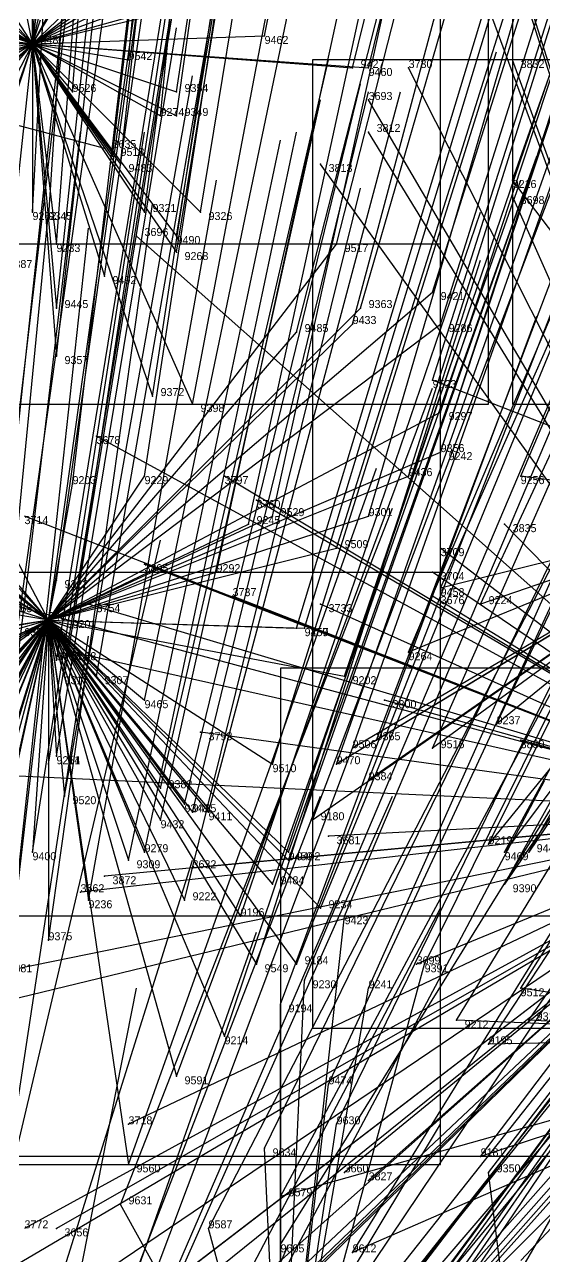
# Model space of a CAD drawing. Extents: x -0.5 to 0.59, y -0.5 to 0.59.
# Drawn here: x 0.017 to 0.082, y 0.0875 to 0.2414 of the extents above; entities that cross this region are included whole.
import ezdxf

# ---------------------------------------------------------------- set-up
doc = ezdxf.new("R2010")
doc.units = 0
for name, color, linetype in [('Clients', 3, 'CONTINUOUS'), ('Facilities', 3, 'CONTINUOUS'), ('Facilities_lines', 3, 'CONTINUOUS'), ('Min_max_boxes', 1, 'CONTINUOUS'), ('Normals', 1, 'CONTINUOUS'), ('Source_points', 5, 'CONTINUOUS'), ('Text', 3, 'CONTINUOUS')]:
    doc.layers.add(name, color=color, linetype=linetype)

msp = doc.modelspace()

# ---------------------------------------------------------------- linework, layer by layer
at = {"layer": 'Clients', "color": 5}
for p in [(0.047, 0.24, -0.611), (0.03, 0.237, -0.598), (0.058, 0.236, -0.608), (0.06, 0.236, -0.608), (0.065, 0.236, -1.25), (0.078, 0.237, -1.25), (0.023, 0.233, -0.585), (0.036, 0.233, -0.59), (0.06, 0.232, -1.25), (0.034, 0.23, -0.582), (0.036, 0.23, -0.582), (0.06, 0.228, -1.25), (0.027, 0.226, -1.25), (0.028, 0.225, -0.568), (0.029, 0.224, -0.564), (0.054, 0.224, -1.25), (0.078, 0.222, -0.588), (0.078, 0.22, -1.25), (0.018, 0.218, -0.546), (0.032, 0.218, -0.551), (0.039, 0.218, -0.553), (0.02, 0.217, -0.545), (0.021, 0.214, -0.537), (0.031, 0.215, -1.25), (0.036, 0.215, -0.544), (0.056, 0.214, -0.553), (0.036, 0.213, -0.539), (0.027, 0.21, -0.529), (0.068, 0.208, -0.546), (0.021, 0.206, -0.519), (0.059, 0.206, -0.537), (0.058, 0.204, -0.53), (0.069, 0.204, -0.538), (0.051, 0.203, -0.524), (0.021, 0.2, -0.502), (0.068, 0.197, -0.52), (0.033, 0.195, -0.495), (0.038, 0.194, -0.493), (0.069, 0.193, -0.512), (0.026, 0.19, -1.25), (0.069, 0.188, -0.5), (0.069, 0.188, -0.501), (0.032, 0.185, -0.469), (0.042, 0.185, -1.25), (0.065, 0.185, -0.491), (0.079, 0.185, -0.501), (0.023, 0.184, -0.464), (0.046, 0.182, -1.25), (0.045, 0.179, -0.462), (0.048, 0.18, -0.467), (0.06, 0.18, -0.475), (0.077, 0.179, -1.25), (0.056, 0.176, -0.463), (0.069, 0.176, -1.25), (0.032, 0.174, -1.25), (0.041, 0.173, -0.445), (0.068, 0.173, -1.25), (0.021, 0.172, -0.432), (0.069, 0.171, -0.46), (0.043, 0.17, -1.25), (0.068, 0.17, -1.25), (0.025, 0.169, -1.25), (0.054, 0.169, -1.25), (0.074, 0.169, -0.462), (0.023, 0.166, -0.42), (0.051, 0.166, -0.434), (0.052, 0.166, -0.434), (0.021, 0.162, -0.409), (0.023, 0.163, -1.25), (0.065, 0.163, -0.438), (0.022, 0.16, -0.403), (0.026, 0.16, -0.405), (0.057, 0.16, -0.424), (0.032, 0.157, -0.4), (0.062, 0.157, -1.25), (0.076, 0.154, -0.43), (0.039, 0.153, -1.25), (0.058, 0.151, -0.404), (0.061, 0.152, -0.41), (0.068, 0.151, -0.415), (0.079, 0.152, -1.25), (0.021, 0.15, -0.378), (0.02, 0.149, -0.376), (0.048, 0.149, -0.391), (0.056, 0.149, -0.398), (0.06, 0.147, -0.398), (0.022, 0.145, -0.366), (0.034, 0.146, -0.376), (0.037, 0.144, -0.371), (0.034, 0.142, -0.364), (0.038, 0.143, -0.37), (0.04, 0.143, -0.37), (0.053, 0.142, -0.38), (0.055, 0.14, -1.25), (0.075, 0.139, -0.395), (0.018, 0.138, -0.347), (0.03, 0.137, -0.35), (0.032, 0.138, -0.354), (0.05, 0.138, -0.366), (0.05, 0.137, -0.365), (0.077, 0.138, -0.394), (0.08, 0.138, -0.399), (0.038, 0.136, -1.25), (0.027, 0.135, -1.25), (0.048, 0.134, -0.357), (0.077, 0.134, -0.386), (0.024, 0.133, -1.25), (0.025, 0.132, -0.334), (0.037, 0.132, -0.343), (0.054, 0.131, -0.356), (0.044, 0.13, -0.344), (0.057, 0.13, -0.354), (0.02, 0.127, -0.322), (0.046, 0.124, -0.331), (0.051, 0.124, -0.337), (0.066, 0.124, -1.25), (0.067, 0.124, -0.351), (0.052, 0.122, -0.331), (0.06, 0.121, -0.339), (0.079, 0.121, -0.36), (0.049, 0.119, -0.321), (0.071, 0.117, -0.342), (0.08, 0.117, -0.355), (0.042, 0.115, -0.305), (0.075, 0.114, -0.342), (0.036, 0.11, -0.289), (0.055, 0.109, -0.306), (0.03, 0.104, -1.25), (0.056, 0.104, -0.296), (0.047, 0.101, -0.278), (0.03, 0.099, -0.259), (0.074, 0.1, -0.311), (0.057, 0.098, -1.25), (0.06, 0.097, -1.25), (0.075, 0.098, -0.309), (0.029, 0.094, -0.246), (0.049, 0.095, -0.268), (0.021, 0.091, -1.25), (0.04, 0.091, -0.249), (0.049, 0.089, -0.253), (0.058, 0.088, -0.264)]:
    msp.add_point(p, dxfattribs=at)
at = {"layer": 'Facilities', "color": 3}
for p in [(0.018, 0.239, -0.6), (0.02, 0.167, -0.421)]:
    msp.add_point(p, dxfattribs=at)
at = {"layer": 'Facilities_lines', "color": 3}
for p, q in [((0.018, 0.239, -0.6), (-0.009, 0.281, -0.703)), ((0.018, 0.239, -0.6), (0.075, 0.278, -0.72)), ((0.018, 0.239, -0.6), (-0.012, 0.272, -0.68)), ((0.018, 0.239, -0.6), (0.071, 0.27, -0.699)), ((0.018, 0.239, -0.6), (-0.015, 0.269, -0.673)), ((0.018, 0.239, -0.6), (0.045, 0.265, -0.671)), ((0.018, 0.239, -0.6), (0.032, 0.262, -0.66)), ((0.018, 0.239, -0.6), (0.021, 0.261, -0.655)), ((0.018, 0.239, -0.6), (-0.022, 0.26, -0.653)), ((0.018, 0.239, -0.6), (-0.013, 0.259, -0.648)), ((0.018, 0.239, -0.6), (0.023, 0.26, -0.653)), ((0.018, 0.239, -0.6), (0.045, 0.26, -0.661)), ((0.018, 0.239, -0.6), (0.029, 0.259, -0.65)), ((-0.095, 0.258, -1.25), (0.027, 0.226, -1.25)), ((0.018, 0.239, -0.6), (-0.01, 0.257, -0.643)), ((0.112, 0.143, -1.25), (0.076, 0.256, -1.25)), ((0.018, 0.239, -0.6), (-0.008, 0.255, -0.637)), ((0.112, 0.143, -1.25), (0.077, 0.254, -1.25)), ((0.018, 0.239, -0.6), (-0.018, 0.251, -0.628)), ((0.018, 0.239, -0.6), (-0.007, 0.252, -0.63)), ((0.018, 0.239, -0.6), (-0.006, 0.25, -0.624)), ((0.018, 0.239, -0.6), (0.048, 0.25, -0.636)), ((0.018, 0.239, -0.6), (0.039, 0.249, -0.629)), ((0.112, 0.143, -1.25), (0.073, 0.249, -1.25)), ((0.018, 0.239, -0.6), (0.018, 0.247, -0.62)), ((0.018, 0.239, -0.6), (-0.002, 0.246, -0.614)), ((0.018, 0.239, -0.6), (0.017, 0.244, -0.612)), ((0.018, 0.239, -0.6), (0.039, 0.244, -0.618)), ((0.018, 0.239, -0.6), (0.036, 0.244, -0.616)), ((0.018, 0.239, -0.6), (-0.01, 0.242, -0.605)), ((0.018, 0.239, -0.6), (0.019, 0.242, -0.608)), ((0.018, 0.239, -0.6), (-0.02, 0.222, -0.558)), ((0.018, 0.239, -0.6), (-0.019, 0.233, -0.585)), ((0.018, 0.239, -0.6), (-0.013, 0.203, -0.507)), ((0.018, 0.239, -0.6), (-0.01, 0.211, -0.529)), ((0.018, 0.239, -0.6), (-0.008, 0.216, -0.541)), ((0.018, 0.239, -0.6), (-0.003, 0.232, -0.58)), ((0.018, 0.239, -0.6), (-0.003, 0.226, -0.566)), ((0.018, 0.239, -0.6), (0.002, 0.239, -0.597)), ((0.018, 0.239, -0.6), (0.003, 0.21, -0.526)), ((0.018, 0.239, -0.6), (0.003, 0.197, -0.492)), ((0.018, 0.239, -0.6), (0.005, 0.2, -0.501)), ((0.018, 0.239, -0.6), (0.015, 0.211, -0.53)), ((0.018, 0.239, -0.6), (0.047, 0.24, -0.611)), ((0.018, 0.239, -0.6), (0.021, 0.214, -0.537)), ((0.018, 0.239, -0.6), (0.018, 0.218, -0.546)), ((0.018, 0.239, -0.6), (0.034, 0.23, -0.582)), ((0.018, 0.239, -0.6), (0.032, 0.218, -0.551)), ((0.018, 0.239, -0.6), (0.02, 0.217, -0.545)), ((0.018, 0.239, -0.6), (0.036, 0.233, -0.59)), ((0.018, 0.239, -0.6), (0.021, 0.206, -0.519)), ((0.018, 0.239, -0.6), (0.058, 0.236, -0.608)), ((0.018, 0.239, -0.6), (0.06, 0.236, -0.608)), ((0.018, 0.239, -0.6), (0.036, 0.23, -0.582)), ((0.018, 0.239, -0.6), (0.021, 0.2, -0.502)), ((0.018, 0.239, -0.6), (0.036, 0.213, -0.539)), ((0.018, 0.239, -0.6), (0.039, 0.218, -0.553)), ((0.018, 0.239, -0.6), (0.033, 0.195, -0.495)), ((0.018, 0.239, -0.6), (0.038, 0.194, -0.493)), ((0.018, 0.239, -0.6), (0.029, 0.224, -0.564)), ((0.018, 0.239, -0.6), (0.036, 0.215, -0.544)), ((0.018, 0.239, -0.6), (0.027, 0.21, -0.529)), ((0.018, 0.239, -0.6), (0.028, 0.225, -0.568)), ((0.018, 0.239, -0.6), (0.023, 0.233, -0.585)), ((0.018, 0.239, -0.6), (0.03, 0.237, -0.598)), ((0.112, 0.143, -1.25), (0.065, 0.236, -1.25)), ((0.112, 0.143, -1.25), (0.078, 0.237, -1.25)), ((0.112, 0.143, -1.25), (0.06, 0.232, -1.25)), ((0.112, 0.143, -1.25), (0.06, 0.228, -1.25)), ((0.112, 0.143, -1.25), (0.054, 0.224, -1.25)), ((0.109, 0.181, -0.527), (0.078, 0.222, -0.588)), ((0.112, 0.143, -1.25), (0.078, 0.22, -1.25)), ((0.02, 0.167, -0.421), (0.056, 0.214, -0.553)), ((0.112, 0.143, -1.25), (0.031, 0.215, -1.25)), ((0.02, 0.167, -0.421), (0.068, 0.208, -0.546)), ((0.02, 0.167, -0.421), (0.059, 0.206, -0.537)), ((0.02, 0.167, -0.421), (0.069, 0.204, -0.538)), ((0.02, 0.167, -0.421), (0.058, 0.204, -0.53)), ((0.02, 0.167, -0.421), (0.051, 0.203, -0.524)), ((0.02, 0.167, -0.421), (0.002, 0.201, -0.503)), ((0.109, 0.181, -0.527), (0.068, 0.197, -0.52)), ((0.02, 0.167, -0.421), (-0.006, 0.195, -0.488)), ((0.02, 0.167, -0.421), (-0.003, 0.194, -0.484)), ((0.02, 0.167, -0.421), (0.069, 0.193, -0.512)), ((0.02, 0.167, -0.421), (-0.01, 0.19, -0.475)), ((0.02, 0.167, -0.421), (-0.007, 0.19, -0.476)), ((0.112, 0.143, -1.25), (0.026, 0.19, -1.25)), ((0.02, 0.167, -0.421), (0.069, 0.188, -0.5)), ((0.02, 0.167, -0.421), (0.069, 0.188, -0.501)), ((0.02, 0.167, -0.421), (-0.011, 0.186, -0.467)), ((0.02, 0.167, -0.421), (0.032, 0.185, -0.469)), ((0.02, 0.167, -0.421), (0.065, 0.185, -0.491)), ((0.112, 0.143, -1.25), (0.042, 0.185, -1.25)), ((0.109, 0.181, -0.527), (0.079, 0.185, -0.501)), ((0.02, 0.167, -0.421), (0.023, 0.184, -0.464)), ((0.112, 0.143, -1.25), (0.046, 0.182, -1.25)), ((0.02, 0.167, -0.421), (-0.004, 0.181, -0.453)), ((0.02, 0.167, -0.421), (0.003, 0.181, -0.454)), ((0.109, 0.181, -0.527), (0.053, 0.142, -0.38)), ((0.109, 0.181, -0.527), (0.056, 0.149, -0.398)), ((0.109, 0.181, -0.527), (0.058, 0.151, -0.404)), ((0.109, 0.181, -0.527), (0.06, 0.147, -0.398)), ((0.109, 0.181, -0.527), (0.061, 0.152, -0.41)), ((0.109, 0.181, -0.527), (0.065, 0.163, -0.438)), ((0.109, 0.181, -0.527), (0.068, 0.151, -0.415)), ((0.109, 0.181, -0.527), (0.069, 0.171, -0.46)), ((0.109, 0.181, -0.527), (0.074, 0.169, -0.462)), ((0.109, 0.181, -0.527), (0.075, 0.139, -0.395)), ((0.109, 0.181, -0.527), (0.076, 0.154, -0.43)), ((0.109, 0.181, -0.527), (0.077, 0.134, -0.386)), ((0.109, 0.181, -0.527), (0.077, 0.138, -0.394)), ((0.109, 0.181, -0.527), (0.08, 0.138, -0.399)), ((0.112, 0.143, -1.25), (0.017, 0.18, -1.25)), ((0.02, 0.167, -0.421), (0.06, 0.18, -0.475)), ((0.02, 0.167, -0.421), (0.048, 0.18, -0.467)), ((0.02, 0.167, -0.421), (0.045, 0.179, -0.462)), ((0.112, 0.143, -1.25), (0.077, 0.179, -1.25)), ((0.02, 0.167, -0.421), (0.056, 0.176, -0.463)), ((0.112, 0.143, -1.25), (0.069, 0.176, -1.25)), ((0.02, 0.167, -0.421), (-0.006, 0.175, -0.437)), ((0.112, 0.143, -1.25), (0.032, 0.174, -1.25)), ((0.02, 0.167, -0.421), (0.041, 0.173, -0.445)), ((0.112, 0.143, -1.25), (0.068, 0.173, -1.25)), ((0.02, 0.167, -0.421), (0.021, 0.172, -0.432)), ((0.02, 0.167, -0.421), (0.002, 0.17, -0.424)), ((0.112, 0.143, -1.25), (0.043, 0.17, -1.25)), ((0.112, 0.143, -1.25), (0.068, 0.17, -1.25)), ((0.112, 0.143, -1.25), (0.015, 0.169, -1.25)), ((0.112, 0.143, -1.25), (0.025, 0.169, -1.25)), ((0.112, 0.143, -1.25), (0.054, 0.169, -1.25)), ((0.02, 0.167, -0.421), (-0.016, 0.131, -0.329)), ((0.02, 0.167, -0.421), (-0.015, 0.132, -0.333)), ((0.02, 0.167, -0.421), (-0.014, 0.123, -0.309)), ((0.02, 0.167, -0.421), (-0.012, 0.149, -0.374)), ((0.02, 0.167, -0.421), (-0.011, 0.132, -0.331)), ((0.02, 0.167, -0.421), (-0.008, 0.137, -0.344)), ((0.02, 0.167, -0.421), (-0.006, 0.12, -0.3)), ((0.02, 0.167, -0.421), (-0.005, 0.155, -0.387)), ((0.02, 0.167, -0.421), (-0.005, 0.151, -0.377)), ((0.02, 0.167, -0.421), (-0.002, 0.136, -0.341)), ((0.02, 0.167, -0.421), (-0.002, 0.121, -0.303)), ((0.02, 0.167, -0.421), (0.001, 0.107, -0.268)), ((0.02, 0.167, -0.421), (0.002, 0.154, -0.384)), ((0.02, 0.167, -0.421), (0.002, 0.108, -0.27)), ((0.02, 0.167, -0.421), (0.003, 0.126, -0.315)), ((0.02, 0.167, -0.421), (0.003, 0.164, -0.411)), ((0.02, 0.167, -0.421), (0.004, 0.143, -0.357)), ((0.02, 0.167, -0.421), (0.005, 0.151, -0.379)), ((0.02, 0.167, -0.421), (0.006, 0.14, -0.351)), ((0.02, 0.167, -0.421), (0.006, 0.115, -0.288)), ((0.02, 0.167, -0.421), (0.007, 0.165, -0.412)), ((0.02, 0.167, -0.421), (0.008, 0.155, -0.387)), ((0.02, 0.167, -0.421), (0.008, 0.113, -0.283)), ((0.02, 0.167, -0.421), (0.009, 0.14, -0.35)), ((0.02, 0.167, -0.421), (0.011, 0.126, -0.316)), ((0.02, 0.167, -0.421), (0.012, 0.152, -0.382)), ((0.02, 0.167, -0.421), (0.013, 0.165, -0.414)), ((0.02, 0.167, -0.421), (0.013, 0.136, -0.342)), ((0.02, 0.167, -0.421), (0.015, 0.124, -0.311)), ((0.02, 0.167, -0.421), (0.016, 0.165, -0.415)), ((0.02, 0.167, -0.421), (0.018, 0.138, -0.347)), ((0.02, 0.167, -0.421), (0.051, 0.124, -0.337)), ((0.02, 0.167, -0.421), (0.044, 0.13, -0.344)), ((0.02, 0.167, -0.421), (0.057, 0.16, -0.424)), ((0.02, 0.167, -0.421), (0.02, 0.149, -0.376)), ((0.02, 0.167, -0.421), (0.042, 0.115, -0.305)), ((0.02, 0.167, -0.421), (0.037, 0.132, -0.343)), ((0.02, 0.167, -0.421), (0.054, 0.131, -0.356)), ((0.02, 0.167, -0.421), (0.025, 0.132, -0.334)), ((0.02, 0.167, -0.421), (0.021, 0.15, -0.378)), ((0.02, 0.167, -0.421), (0.051, 0.166, -0.434)), ((0.02, 0.167, -0.421), (0.032, 0.138, -0.354)), ((0.02, 0.167, -0.421), (0.023, 0.166, -0.42)), ((0.02, 0.167, -0.421), (0.03, 0.137, -0.35)), ((0.02, 0.167, -0.421), (0.022, 0.16, -0.403)), ((0.02, 0.167, -0.421), (0.037, 0.144, -0.371)), ((0.02, 0.167, -0.421), (0.02, 0.127, -0.322)), ((0.02, 0.167, -0.421), (0.034, 0.146, -0.376)), ((0.02, 0.167, -0.421), (0.05, 0.138, -0.366)), ((0.02, 0.167, -0.421), (0.04, 0.143, -0.37)), ((0.02, 0.167, -0.421), (0.038, 0.143, -0.37)), ((0.02, 0.167, -0.421), (0.034, 0.142, -0.364)), ((0.02, 0.167, -0.421), (0.026, 0.16, -0.405)), ((0.02, 0.167, -0.421), (0.05, 0.137, -0.365)), ((0.02, 0.167, -0.421), (0.052, 0.166, -0.434)), ((0.02, 0.167, -0.421), (0.032, 0.157, -0.4)), ((0.02, 0.167, -0.421), (0.021, 0.162, -0.409)), ((0.02, 0.167, -0.421), (0.048, 0.134, -0.357)), ((0.02, 0.167, -0.421), (0.048, 0.149, -0.391)), ((0.02, 0.167, -0.421), (0.022, 0.145, -0.366)), ((0.02, 0.167, -0.421), (0.046, 0.124, -0.331)), ((0.02, 0.167, -0.421), (0.03, 0.099, -0.259)), ((0.02, 0.167, -0.421), (0.036, 0.11, -0.289)), ((0.112, 0.143, -1.25), (0.023, 0.163, -1.25)), ((0.112, 0.143, -1.25), (0.062, 0.157, -1.25)), ((0.112, 0.143, -1.25), (0.039, 0.153, -1.25)), ((0.112, 0.143, -1.25), (0.079, 0.152, -1.25)), ((0.112, 0.143, -1.25), (0.006, 0.148, -1.25)), ((0.112, 0.143, -1.25), (0, 0.077, -1.25)), ((0.112, 0.143, -1.25), (0.001, 0.068, -1.25)), ((0.112, 0.143, -1.25), (0.002, 0.037, -1.25)), ((0.112, 0.143, -1.25), (0.009, 0.122, -1.25)), ((0.112, 0.143, -1.25), (0.013, 0.055, -1.25)), ((0.112, 0.143, -1.25), (0.013, 0.119, -1.25)), ((0.112, 0.143, -1.25), (0.017, 0.091, -1.25)), ((0.112, 0.143, -1.25), (0.021, 0.091, -1.25)), ((0.112, 0.143, -1.25), (0.022, 0.074, -1.25)), ((0.112, 0.143, -1.25), (0.024, 0.133, -1.25)), ((0.112, 0.143, -1.25), (0.025, 0.058, -1.25)), ((0.112, 0.143, -1.25), (0.025, 0.061, -1.25)), ((0.112, 0.143, -1.25), (0.026, 0.027, -1.25)), ((0.112, 0.143, -1.25), (0.027, 0.135, -1.25)), ((0.112, 0.143, -1.25), (0.03, 0.104, -1.25)), ((0.112, 0.143, -1.25), (0.035, 0.084, -1.25)), ((0.112, 0.143, -1.25), (0.037, 0.037, -1.25)), ((0.112, 0.143, -1.25), (0.037, 0.035, -1.25)), ((0.112, 0.143, -1.25), (0.038, 0.136, -1.25)), ((0.112, 0.143, -1.25), (0.038, 0.051, -1.25)), ((0.112, 0.143, -1.25), (0.039, 0.035, -1.25)), ((0.112, 0.143, -1.25), (0.04, 0.085, -1.25)), ((0.112, 0.143, -1.25), (0.042, 0.075, -1.25)), ((0.112, 0.143, -1.25), (0.044, 0.051, -1.25)), ((0.112, 0.143, -1.25), (0.055, 0.14, -1.25)), ((0.112, 0.143, -1.25), (0.057, 0.098, -1.25)), ((0.112, 0.143, -1.25), (0.06, 0.097, -1.25)), ((0.112, 0.143, -1.25), (0.061, 0.073, -1.25)), ((0.112, 0.143, -1.25), (0.063, 0.058, -1.25)), ((0.112, 0.143, -1.25), (0.066, 0.124, -1.25)), ((0.049, 0.058, -0.189), (0.057, 0.13, -0.354)), ((0.049, 0.058, -0.189), (0.067, 0.124, -0.351)), ((0.049, 0.058, -0.189), (0.052, 0.122, -0.331)), ((0.049, 0.058, -0.189), (0.06, 0.121, -0.339)), ((0.12, 0.115, -0.415), (0.079, 0.121, -0.36)), ((0.049, 0.058, -0.189), (0.049, 0.119, -0.321)), ((0.12, 0.115, -0.415), (0.071, 0.117, -0.342)), ((0.12, 0.115, -0.415), (0.08, 0.117, -0.355)), ((0.12, 0.115, -0.415), (0.049, 0.095, -0.268)), ((0.12, 0.115, -0.415), (0.058, 0.088, -0.264)), ((0.12, 0.115, -0.415), (0.074, 0.1, -0.311)), ((0.12, 0.115, -0.415), (0.075, 0.114, -0.342)), ((0.049, 0.058, -0.189), (0.055, 0.109, -0.306)), ((0.049, 0.058, -0.189), (0.056, 0.104, -0.296)), ((0.049, 0.058, -0.189), (0.047, 0.101, -0.278)), ((0.081, 0.05, -0.238), (0.075, 0.098, -0.309)), ((0.049, 0.058, -0.189), (0.029, 0.094, -0.246)), ((0.049, 0.058, -0.189), (0.04, 0.091, -0.249)), ((0.049, 0.058, -0.189), (0.049, 0.089, -0.253))]:
    msp.add_line(p, q, dxfattribs=at)
at = {"layer": 'Min_max_boxes', "color": 1}
for p, q in [((0.069, 0.173, -1.25), (0.069, 0.369, -1.25)), ((0.069, 0.173, -1.25), (0.069, 0.369, -1.25)), ((0.078, 0.302, -0.852), (0.078, 0.194, -0.852)), ((0.078, 0.302, -0.586), (0.078, 0.194, -0.586)), ((0.075, 0.194, -0.72), (0.075, 0.281, -0.72)), ((0.075, 0.194, -0.492), (0.075, 0.281, -0.492)), ((0.157, 0.237, -0.673), (0.053, 0.237, -0.673)), ((0.053, 0.237, -0.673), (0.053, 0.116, -0.673)), ((0.157, 0.237, -0.38), (0.053, 0.237, -0.38)), ((0.053, 0.237, -0.38), (0.053, 0.116, -0.38)), ((0.053, 0.237, -0.673), (0.053, 0.237, -0.38)), ((0.069, 0.214, -0.553), (-0.016, 0.214, -0.553)), ((0.069, 0.214, -0.259), (-0.016, 0.214, -0.259)), ((0.069, 0.099, -0.553), (0.069, 0.214, -0.553)), ((0.069, 0.099, -0.259), (0.069, 0.214, -0.259)), ((0.069, 0.214, -0.553), (0.069, 0.214, -0.259)), ((-0.022, 0.194, -0.72), (0.075, 0.194, -0.72)), ((-0.022, 0.194, -0.492), (0.075, 0.194, -0.492)), ((0.075, 0.194, -0.72), (0.075, 0.194, -0.492)), ((0.078, 0.194, -0.852), (0.199, 0.194, -0.852)), ((0.078, 0.194, -0.586), (0.199, 0.194, -0.586)), ((0.078, 0.194, -0.852), (0.078, 0.194, -0.586)), ((-0.207, 0.173, -1.25), (0.069, 0.173, -1.25)), ((-0.207, 0.173, -1.25), (0.069, 0.173, -1.25)), ((0.069, 0.173, -1.25), (0.069, 0.173, -1.25)), ((0.168, 0.161, -0.56), (0.049, 0.161, -0.56)), ((0.049, 0.161, -0.56), (0.049, 0.067, -0.56)), ((0.168, 0.161, -0.264), (0.049, 0.161, -0.264)), ((0.049, 0.161, -0.264), (0.049, 0.067, -0.264)), ((0.049, 0.161, -0.56), (0.049, 0.161, -0.264)), ((0.109, 0.13, -0.354), (0.011, 0.13, -0.354)), ((0.109, 0.13, -0.056), (0.011, 0.13, -0.056)), ((0.053, 0.116, -0.673), (0.157, 0.116, -0.673)), ((0.053, 0.116, -0.38), (0.157, 0.116, -0.38)), ((0.053, 0.116, -0.673), (0.053, 0.116, -0.38)), ((-0.016, 0.099, -0.553), (0.069, 0.099, -0.553)), ((-0.016, 0.099, -0.259), (0.069, 0.099, -0.259)), ((0.142, 0.1, -0.4), (0.015, 0.1, -0.4)), ((0.142, 0.1, -0.107), (0.015, 0.1, -0.107)), ((0.069, 0.099, -0.553), (0.069, 0.099, -0.259))]:
    msp.add_line(p, q, dxfattribs=at)
at = {"layer": 'Normals', "color": 1}
for p, q in [((0.018, 0.239, -0.6), (0.024, 0.332, -0.563)), ((0.047, 0.24, -0.611), (0.065, 0.331, -0.574)), ((0.03, 0.237, -0.598), (0.039, 0.33, -0.561)), ((0.058, 0.236, -0.608), (0.08, 0.327, -0.571)), ((0.023, 0.233, -0.585), (0.03, 0.325, -0.548)), ((0.036, 0.233, -0.59), (0.05, 0.325, -0.553)), ((0.06, 0.236, -0.608), (0.082, 0.326, -0.57)), ((0.034, 0.23, -0.582), (0.043, 0.323, -0.545)), ((0.036, 0.23, -0.582), (0.049, 0.322, -0.546)), ((0.028, 0.225, -0.568), (0.039, 0.317, -0.531)), ((0.029, 0.224, -0.564), (0.039, 0.315, -0.526)), ((0.018, 0.218, -0.546), (0.023, 0.31, -0.508)), ((0.032, 0.218, -0.551), (0.044, 0.31, -0.514)), ((0.078, 0.222, -0.588), (0.109, 0.31, -0.551)), ((0.02, 0.217, -0.545), (0.026, 0.309, -0.507)), ((0.039, 0.218, -0.553), (0.054, 0.309, -0.515)), ((0.021, 0.214, -0.537), (0.028, 0.306, -0.499)), ((0.036, 0.215, -0.544), (0.051, 0.306, -0.506)), ((0.036, 0.213, -0.539), (0.051, 0.304, -0.501)), ((0.056, 0.214, -0.553), (0.079, 0.304, -0.516)), ((0.027, 0.21, -0.529), (0.04, 0.301, -0.491)), ((0.021, 0.206, -0.519), (0.031, 0.299, -0.481)), ((0.059, 0.206, -0.537), (0.085, 0.296, -0.5)), ((0.068, 0.208, -0.546), (0.096, 0.297, -0.51)), ((0.058, 0.204, -0.53), (0.082, 0.294, -0.493)), ((0.051, 0.203, -0.524), (0.074, 0.293, -0.487)), ((0.069, 0.204, -0.538), (0.097, 0.293, -0.502)), ((0.021, 0.2, -0.502), (0.031, 0.292, -0.464)), ((0.033, 0.195, -0.495), (0.047, 0.286, -0.457)), ((0.068, 0.197, -0.52), (0.096, 0.285, -0.483)), ((0.038, 0.194, -0.493), (0.055, 0.284, -0.455)), ((0.069, 0.193, -0.512), (0.098, 0.281, -0.475)), ((0.023, 0.184, -0.464), (0.034, 0.277, -0.428)), ((0.032, 0.185, -0.469), (0.046, 0.277, -0.432)), ((0.069, 0.188, -0.501), (0.098, 0.277, -0.464)), ((0.069, 0.188, -0.5), (0.098, 0.276, -0.463)), ((0.065, 0.185, -0.491), (0.093, 0.274, -0.454)), ((0.045, 0.179, -0.462), (0.065, 0.271, -0.427)), ((0.048, 0.18, -0.467), (0.068, 0.271, -0.431)), ((0.079, 0.185, -0.501), (0.115, 0.27, -0.464)), ((0.06, 0.18, -0.475), (0.086, 0.269, -0.438)), ((0.041, 0.173, -0.445), (0.061, 0.265, -0.409)), ((0.056, 0.176, -0.463), (0.084, 0.265, -0.425)), ((0.021, 0.172, -0.432), (0.034, 0.264, -0.396)), ((0.02, 0.167, -0.421), (0.033, 0.259, -0.384)), ((0.013, 0.165, -0.414), (0.024, 0.258, -0.378)), ((0.016, 0.165, -0.415), (0.029, 0.258, -0.379)), ((0.023, 0.166, -0.42), (0.037, 0.258, -0.383)), ((0.021, 0.162, -0.409), (0.036, 0.254, -0.373)), ((0.051, 0.166, -0.434), (0.078, 0.255, -0.397)), ((0.052, 0.166, -0.434), (0.079, 0.255, -0.397)), ((0.069, 0.171, -0.46), (0.106, 0.255, -0.422)), ((0.074, 0.169, -0.462), (0.113, 0.253, -0.423)), ((0.022, 0.16, -0.403), (0.037, 0.252, -0.367)), ((0.026, 0.16, -0.405), (0.042, 0.252, -0.369)), ((0.032, 0.157, -0.4), (0.051, 0.248, -0.363)), ((0.057, 0.16, -0.424), (0.087, 0.248, -0.387)), ((0.065, 0.163, -0.438), (0.101, 0.248, -0.401)), ((0.012, 0.152, -0.382), (0.022, 0.245, -0.345)), ((0.02, 0.149, -0.376), (0.035, 0.241, -0.339)), ((0.021, 0.15, -0.378), (0.036, 0.241, -0.341)), ((0.058, 0.151, -0.404), (0.089, 0.239, -0.368)), ((0.061, 0.152, -0.41), (0.094, 0.239, -0.372)), ((0.048, 0.149, -0.391), (0.076, 0.238, -0.355)), ((0.076, 0.154, -0.43), (0.116, 0.238, -0.394)), ((0.034, 0.146, -0.376), (0.055, 0.237, -0.34)), ((0.056, 0.149, -0.398), (0.087, 0.237, -0.362)), ((0.065, 0.236, -1.25), (0.065, 0.236, -1.15)), ((0.068, 0.151, -0.415), (0.106, 0.237, -0.379)), ((0.078, 0.237, -1.25), (0.078, 0.237, -1.15)), ((0.022, 0.145, -0.366), (0.038, 0.235, -0.327)), ((0.037, 0.144, -0.371), (0.059, 0.234, -0.334)), ((0.06, 0.147, -0.398), (0.094, 0.234, -0.361)), ((0.038, 0.143, -0.37), (0.06, 0.233, -0.333)), ((0.04, 0.143, -0.37), (0.064, 0.233, -0.334)), ((0.034, 0.142, -0.364), (0.054, 0.232, -0.327)), ((0.06, 0.232, -1.25), (0.06, 0.232, -1.15)), ((0.013, 0.136, -0.342), (0.024, 0.228, -0.303)), ((0.018, 0.138, -0.347), (0.032, 0.228, -0.307)), ((0.032, 0.138, -0.354), (0.051, 0.228, -0.315)), ((0.053, 0.142, -0.38), (0.086, 0.229, -0.343)), ((0.06, 0.228, -1.25), (0.06, 0.228, -1.15)), ((0.03, 0.137, -0.35), (0.049, 0.227, -0.311)), ((0.027, 0.226, -1.25), (0.027, 0.226, -1.15)), ((0.05, 0.138, -0.366), (0.081, 0.225, -0.329)), ((0.05, 0.137, -0.365), (0.081, 0.225, -0.328)), ((0.054, 0.224, -1.25), (0.054, 0.224, -1.15)), ((0.025, 0.132, -0.334), (0.041, 0.222, -0.295)), ((0.048, 0.134, -0.357), (0.079, 0.222, -0.319)), ((0.075, 0.139, -0.395), (0.116, 0.222, -0.358)), ((0.037, 0.132, -0.343), (0.059, 0.221, -0.303)), ((0.02, 0.127, -0.322), (0.033, 0.219, -0.283)), ((0.077, 0.138, -0.394), (0.121, 0.219, -0.358)), ((0.078, 0.22, -1.25), (0.078, 0.22, -1.15)), ((0.08, 0.138, -0.399), (0.126, 0.219, -0.363)), ((0.011, 0.126, -0.316), (0.02, 0.218, -0.278)), ((0.044, 0.13, -0.344), (0.074, 0.218, -0.306)), ((0.015, 0.124, -0.311), (0.025, 0.216, -0.274)), ((0.054, 0.131, -0.356), (0.089, 0.216, -0.316)), ((0.031, 0.215, -1.25), (0.031, 0.215, -1.15)), ((0.057, 0.13, -0.354), (0.093, 0.215, -0.317)), ((0.077, 0.134, -0.386), (0.122, 0.215, -0.348)), ((0.046, 0.124, -0.331), (0.074, 0.212, -0.292)), ((0.051, 0.124, -0.337), (0.085, 0.211, -0.299)), ((0.052, 0.122, -0.331), (0.088, 0.207, -0.293)), ((0.067, 0.124, -0.351), (0.108, 0.207, -0.313)), ((0.049, 0.119, -0.321), (0.081, 0.205, -0.282)), ((0.06, 0.121, -0.339), (0.098, 0.206, -0.301)), ((0.042, 0.115, -0.305), (0.071, 0.201, -0.265)), ((0.079, 0.121, -0.36), (0.128, 0.199, -0.322)), ((0.036, 0.11, -0.289), (0.068, 0.196, -0.249)), ((0.071, 0.117, -0.342), (0.119, 0.196, -0.304)), ((0.055, 0.109, -0.306), (0.094, 0.193, -0.267)), ((0.08, 0.117, -0.355), (0.132, 0.193, -0.316)), ((0.075, 0.114, -0.342), (0.126, 0.192, -0.305)), ((0.026, 0.19, -1.25), (0.026, 0.19, -1.15)), ((0.03, 0.099, -0.259), (0.061, 0.186, -0.219)), ((0.042, 0.185, -1.25), (0.042, 0.185, -1.15)), ((0.056, 0.104, -0.296), (0.096, 0.186, -0.256)), ((0.046, 0.182, -1.25), (0.046, 0.182, -1.15)), ((0.047, 0.101, -0.278), (0.087, 0.183, -0.238)), ((0.029, 0.094, -0.246), (0.063, 0.181, -0.21)), ((0.077, 0.179, -1.25), (0.077, 0.179, -1.15)), ((0.013, 0.088, -0.223), (0.034, 0.177, -0.182)), ((0.049, 0.095, -0.268), (0.093, 0.177, -0.231)), ((0.069, 0.176, -1.25), (0.069, 0.176, -1.15)), ((0.032, 0.174, -1.25), (0.032, 0.174, -1.15)), ((0.04, 0.091, -0.249), (0.083, 0.174, -0.212)), ((0.074, 0.1, -0.311), (0.13, 0.174, -0.274)), ((0.068, 0.173, -1.25), (0.068, 0.173, -1.15)), ((0.075, 0.098, -0.309), (0.132, 0.172, -0.273)), ((0.043, 0.17, -1.25), (0.043, 0.17, -1.15)), ((0.068, 0.17, -1.25), (0.068, 0.17, -1.15)), ((0.025, 0.169, -1.25), (0.025, 0.169, -1.15)), ((0.049, 0.089, -0.253), (0.098, 0.168, -0.217)), ((0.054, 0.169, -1.25), (0.054, 0.169, -1.15)), ((0.058, 0.088, -0.264), (0.107, 0.167, -0.226)), ((0.011, 0.073, -0.184), (0.025, 0.165, -0.148)), ((0.023, 0.163, -1.25), (0.023, 0.163, -1.15)), ((0.062, 0.157, -1.25), (0.062, 0.157, -1.15)), ((0.079, 0.087, -0.294), (0.143, 0.155, -0.258)), ((0.039, 0.153, -1.25), (0.039, 0.153, -1.15)), ((0.026, 0.066, -0.177), (0.058, 0.151, -0.136)), ((0.079, 0.152, -1.25), (0.079, 0.152, -1.15)), ((0.039, 0.066, -0.19), (0.082, 0.147, -0.151)), ((0.021, 0.06, -0.16), (0.054, 0.145, -0.118)), ((0.026, 0.062, -0.168), (0.063, 0.145, -0.126)), ((0.07, 0.08, -0.265), (0.136, 0.146, -0.229)), ((0.051, 0.067, -0.21), (0.108, 0.139, -0.171)), ((0.054, 0.069, -0.22), (0.114, 0.139, -0.181)), ((0.055, 0.14, -1.25), (0.055, 0.14, -1.15)), ((0.011, 0.051, -0.131), (0.038, 0.137, -0.087)), ((0.048, 0.066, -0.204), (0.105, 0.138, -0.165)), ((0.038, 0.136, -1.25), (0.038, 0.136, -1.15)), ((0.027, 0.135, -1.25), (0.027, 0.135, -1.15)), ((0.042, 0.059, -0.181), (0.093, 0.135, -0.142)), ((0.054, 0.065, -0.211), (0.115, 0.134, -0.172)), ((0.024, 0.133, -1.25), (0.024, 0.133, -1.15)), ((0.02, 0.049, -0.132), (0.056, 0.132, -0.089)), ((0.028, 0.053, -0.15), (0.069, 0.131, -0.103)), ((0.015, 0.04, -0.107), (0.046, 0.128, -0.071)), ((0.049, 0.058, -0.189), (0.11, 0.127, -0.151)), ((0.042, 0.054, -0.172), (0.097, 0.126, -0.129)), ((0.049, 0.057, -0.186), (0.11, 0.126, -0.149)), ((0.066, 0.124, -1.25), (0.066, 0.124, -1.15)), ((0.013, 0.03, -0.083), (0.031, 0.121, -0.043)), ((0.036, 0.044, -0.141), (0.092, 0.112, -0.095)), ((0.034, 0.04, -0.13), (0.094, 0.107, -0.087)), ((0.022, 0.026, -0.085), (0.069, 0.104, -0.044)), ((0.03, 0.104, -1.25), (0.03, 0.104, -1.15)), ((0.057, 0.098, -1.25), (0.057, 0.098, -1.15)), ((0.06, 0.097, -1.25), (0.06, 0.097, -1.15)), ((0.021, 0.091, -1.25), (0.021, 0.091, -1.15)), ((0.01, -0.003, -0.025), (0.05, 0.089, -0.022))]:
    msp.add_line(p, q, dxfattribs=at)
at = {"layer": 'Source_points', "color": 5}
for p in [(0.018, 0.239, -0.6), (0.047, 0.24, -0.611), (0.03, 0.237, -0.598), (0.058, 0.236, -0.608), (0.06, 0.236, -0.608), (0.065, 0.236, -1.25), (0.078, 0.237, -1.25), (0.023, 0.233, -0.585), (0.036, 0.233, -0.59), (0.06, 0.232, -1.25), (0.034, 0.23, -0.582), (0.036, 0.23, -0.582), (0.06, 0.228, -1.25), (0.027, 0.226, -1.25), (0.028, 0.225, -0.568), (0.029, 0.224, -0.564), (0.054, 0.224, -1.25), (0.078, 0.222, -0.588), (0.078, 0.22, -1.25), (0.018, 0.218, -0.546), (0.032, 0.218, -0.551), (0.039, 0.218, -0.553), (0.02, 0.217, -0.545), (0.021, 0.214, -0.537), (0.031, 0.215, -1.25), (0.036, 0.215, -0.544), (0.056, 0.214, -0.553), (0.036, 0.213, -0.539), (0.027, 0.21, -0.529), (0.068, 0.208, -0.546), (0.021, 0.206, -0.519), (0.059, 0.206, -0.537), (0.058, 0.204, -0.53), (0.069, 0.204, -0.538), (0.051, 0.203, -0.524), (0.021, 0.2, -0.502), (0.068, 0.197, -0.52), (0.033, 0.195, -0.495), (0.038, 0.194, -0.493), (0.069, 0.193, -0.512), (0.026, 0.19, -1.25), (0.069, 0.188, -0.5), (0.069, 0.188, -0.501), (0.032, 0.185, -0.469), (0.042, 0.185, -1.25), (0.065, 0.185, -0.491), (0.079, 0.185, -0.501), (0.023, 0.184, -0.464), (0.046, 0.182, -1.25), (0.045, 0.179, -0.462), (0.048, 0.18, -0.467), (0.06, 0.18, -0.475), (0.077, 0.179, -1.25), (0.056, 0.176, -0.463), (0.069, 0.176, -1.25), (0.032, 0.174, -1.25), (0.041, 0.173, -0.445), (0.068, 0.173, -1.25), (0.021, 0.172, -0.432), (0.069, 0.171, -0.46), (0.043, 0.17, -1.25), (0.068, 0.17, -1.25), (0.025, 0.169, -1.25), (0.054, 0.169, -1.25), (0.074, 0.169, -0.462), (0.02, 0.167, -0.421), (0.023, 0.166, -0.42), (0.051, 0.166, -0.434), (0.052, 0.166, -0.434), (0.021, 0.162, -0.409), (0.023, 0.163, -1.25), (0.065, 0.163, -0.438), (0.022, 0.16, -0.403), (0.026, 0.16, -0.405), (0.057, 0.16, -0.424), (0.032, 0.157, -0.4), (0.062, 0.157, -1.25), (0.076, 0.154, -0.43), (0.039, 0.153, -1.25), (0.058, 0.151, -0.404), (0.061, 0.152, -0.41), (0.068, 0.151, -0.415), (0.079, 0.152, -1.25), (0.021, 0.15, -0.378), (0.02, 0.149, -0.376), (0.048, 0.149, -0.391), (0.056, 0.149, -0.398), (0.06, 0.147, -0.398), (0.022, 0.145, -0.366), (0.034, 0.146, -0.376), (0.037, 0.144, -0.371), (0.034, 0.142, -0.364), (0.038, 0.143, -0.37), (0.04, 0.143, -0.37), (0.053, 0.142, -0.38), (0.055, 0.14, -1.25), (0.075, 0.139, -0.395), (0.018, 0.138, -0.347), (0.03, 0.137, -0.35), (0.032, 0.138, -0.354), (0.05, 0.138, -0.366), (0.05, 0.137, -0.365), (0.077, 0.138, -0.394), (0.08, 0.138, -0.399), (0.038, 0.136, -1.25), (0.027, 0.135, -1.25), (0.048, 0.134, -0.357), (0.077, 0.134, -0.386), (0.024, 0.133, -1.25), (0.025, 0.132, -0.334), (0.037, 0.132, -0.343), (0.054, 0.131, -0.356), (0.044, 0.13, -0.344), (0.057, 0.13, -0.354), (0.02, 0.127, -0.322), (0.046, 0.124, -0.331), (0.051, 0.124, -0.337), (0.066, 0.124, -1.25), (0.067, 0.124, -0.351), (0.052, 0.122, -0.331), (0.06, 0.121, -0.339), (0.079, 0.121, -0.36), (0.049, 0.119, -0.321), (0.071, 0.117, -0.342), (0.08, 0.117, -0.355), (0.042, 0.115, -0.305), (0.075, 0.114, -0.342), (0.036, 0.11, -0.289), (0.055, 0.109, -0.306), (0.03, 0.104, -1.25), (0.056, 0.104, -0.296), (0.047, 0.101, -0.278), (0.03, 0.099, -0.259), (0.074, 0.1, -0.311), (0.057, 0.098, -1.25), (0.06, 0.097, -1.25), (0.075, 0.098, -0.309), (0.029, 0.094, -0.246), (0.049, 0.095, -0.268), (0.021, 0.091, -1.25), (0.04, 0.091, -0.249), (0.049, 0.089, -0.253), (0.058, 0.088, -0.264)]:
    msp.add_point(p, dxfattribs=at)

# ---------------------------------------------------------------- texts
at = {"layer": 'Text', "color": 3}
for s, p in [('9480', (0.019, 0.239, -0.6)), ('9462', (0.047, 0.239, -0.611)), ('9542', (0.03, 0.237, -0.598)), ('9427', (0.059, 0.236, -0.608)), ('9460', (0.06, 0.235, -0.608)), ('3730', (0.065, 0.236, -1.25)), ('3832', (0.079, 0.236, -1.25)), ('9526', (0.023, 0.233, -0.585)), ('9354', (0.037, 0.233, -0.59)), ('3693', (0.06, 0.232, -1.25)), ('9274', (0.034, 0.23, -0.582)), ('9349', (0.037, 0.23, -0.582)), ('3812', (0.061, 0.228, -1.25)), ('3635', (0.028, 0.226, -1.25)), ('9518', (0.029, 0.225, -0.568)), ('9483', (0.03, 0.223, -0.564)), ('3813', (0.055, 0.223, -1.25)), ('9216', (0.078, 0.221, -0.588)), ('9321', (0.033, 0.218, -0.551)), ('3698', (0.079, 0.219, -1.25)), ('9262', (0.018, 0.217, -0.546)), ('9345', (0.02, 0.217, -0.545)), ('9326', (0.04, 0.217, -0.553)), ('3696', (0.032, 0.215, -1.25)), ('9233', (0.021, 0.213, -0.537)), ('9490', (0.036, 0.214, -0.544)), ('9517', (0.057, 0.213, -0.553)), ('9268', (0.037, 0.212, -0.539)), ('9387', (0.015, 0.211, -0.53)), ('9492', (0.028, 0.209, -0.529)), ('9421', (0.069, 0.207, -0.546)), ('9445', (0.022, 0.206, -0.519)), ('9363', (0.06, 0.206, -0.537)), ('9433', (0.058, 0.204, -0.53)), ('9485', (0.052, 0.203, -0.524)), ('9286', (0.07, 0.203, -0.538)), ('9357', (0.022, 0.199, -0.502)), ('9523', (0.068, 0.196, -0.52)), ('9372', (0.034, 0.195, -0.495)), ('9398', (0.039, 0.193, -0.493)), ('9297', (0.07, 0.192, -0.512)), ('3678', (0.026, 0.189, -1.25)), ('9356', (0.069, 0.188, -0.501)), ('9242', (0.07, 0.187, -0.5)), ('9203', (0.023, 0.184, -0.464)), ('9229', (0.032, 0.184, -0.469)), ('3797', (0.042, 0.184, -1.25)), ('9436', (0.065, 0.185, -0.491)), ('9256', (0.079, 0.184, -0.501)), ('3760', (0.046, 0.181, -1.25)), ('9529', (0.049, 0.18, -0.467)), ('9301', (0.06, 0.18, -0.475)), ('3714', (0.017, 0.179, -1.25)), ('9245', (0.046, 0.179, -0.462)), ('3835', (0.078, 0.178, -1.25)), ('9509', (0.057, 0.176, -0.463)), ('3709', (0.069, 0.175, -1.25)), ('3805', (0.032, 0.173, -1.25)), ('9292', (0.041, 0.173, -0.445)), ('3704', (0.069, 0.172, -1.25)), ('9322', (0.022, 0.171, -0.432)), ('3737', (0.043, 0.17, -1.25)), ('9458', (0.069, 0.17, -0.46)), ('3676', (0.069, 0.169, -1.25)), ('9224', (0.075, 0.169, -0.462)), ('3765', (0.015, 0.168, -1.25)), ('9437', (0.02, 0.167, -0.421)), ('3754', (0.026, 0.168, -1.25)), ('3733', (0.055, 0.168, -1.25)), ('9201', (0.023, 0.166, -0.42)), ('9339', (0.017, 0.165, -0.415)), ('9259', (0.052, 0.165, -0.434)), ('9457', (0.052, 0.165, -0.434)), ('9468', (0.021, 0.162, -0.409)), ('3868', (0.023, 0.162, -1.25)), ('9264', (0.065, 0.162, -0.438)), ('9317', (0.022, 0.159, -0.403)), ('9307', (0.027, 0.159, -0.405)), ('9202', (0.058, 0.159, -0.424)), ('9465', (0.032, 0.156, -0.4)), ('3800', (0.063, 0.156, -1.25)), ('9237', (0.076, 0.154, -0.43)), ('3793', (0.04, 0.152, -1.25)), ('9365', (0.061, 0.152, -0.41)), ('9506', (0.058, 0.151, -0.404)), ('9516', (0.069, 0.151, -0.415)), ('3830', (0.079, 0.151, -1.25)), ('9211', (0.021, 0.149, -0.376)), ('9254', (0.021, 0.149, -0.378)), ('9470', (0.056, 0.149, -0.398)), ('9510', (0.048, 0.148, -0.391)), ('9384', (0.06, 0.147, -0.398)), ('9382', (0.035, 0.146, -0.376)), ('9520', (0.023, 0.144, -0.366)), ('9348', (0.037, 0.143, -0.371)), ('9425', (0.038, 0.143, -0.37)), ('9432', (0.034, 0.141, -0.364)), ('9411', (0.04, 0.142, -0.37)), ('9180', (0.054, 0.142, -0.38)), ('9279', (0.032, 0.138, -0.354)), ('3681', (0.056, 0.139, -1.25)), ('9219', (0.075, 0.139, -0.395)), ('9441', (0.081, 0.138, -0.399)), ('9400', (0.018, 0.137, -0.347)), ('9309', (0.031, 0.136, -0.35)), ('3632', (0.038, 0.136, -1.25)), ('9450', (0.05, 0.137, -0.365)), ('9402', (0.051, 0.137, -0.366)), ('9469', (0.077, 0.137, -0.394)), ('3662', (0.024, 0.133, -1.25)), ('3872', (0.028, 0.134, -1.25)), ('9484', (0.049, 0.134, -0.357)), ('9390', (0.078, 0.133, -0.386)), ('9222', (0.038, 0.132, -0.343)), ('9236', (0.025, 0.131, -0.334)), ('9196', (0.044, 0.13, -0.344)), ('9234', (0.055, 0.131, -0.356)), ('9423', (0.057, 0.129, -0.354)), ('9375', (0.02, 0.127, -0.322)), ('9184', (0.052, 0.124, -0.337)), ('3699', (0.066, 0.124, -1.25)), ('9381', (0.015, 0.123, -0.311)), ('9549', (0.047, 0.123, -0.331)), ('9391', (0.067, 0.123, -0.351)), ('9230', (0.053, 0.121, -0.331)), ('9241', (0.06, 0.121, -0.339)), ('9512', (0.079, 0.12, -0.36)), ('9194', (0.05, 0.118, -0.321)), ('9212', (0.072, 0.116, -0.342)), ('9316', (0.081, 0.117, -0.355)), ('9214', (0.042, 0.114, -0.305)), ('9195', (0.075, 0.114, -0.342)), ('9591', (0.037, 0.109, -0.289)), ('9474', (0.055, 0.109, -0.306)), ('3718', (0.03, 0.104, -1.25)), ('9630', (0.056, 0.104, -0.296)), ('9634', (0.048, 0.1, -0.278)), ('9181', (0.074, 0.1, -0.311)), ('9560', (0.031, 0.098, -0.259)), ('3660', (0.057, 0.098, -1.25)), ('9350', (0.076, 0.098, -0.309)), ('3827', (0.06, 0.097, -1.25)), ('9579', (0.05, 0.095, -0.268)), ('9631', (0.03, 0.094, -0.246)), ('3772', (0.017, 0.091, -1.25)), ('3656', (0.022, 0.09, -1.25)), ('9587', (0.04, 0.091, -0.249)), ('9605', (0.049, 0.088, -0.253)), ('9612', (0.058, 0.088, -0.264))]:
    msp.add_text(s, height=0.001, dxfattribs=at).set_placement(p)

doc.saveas('drawing.dxf')
